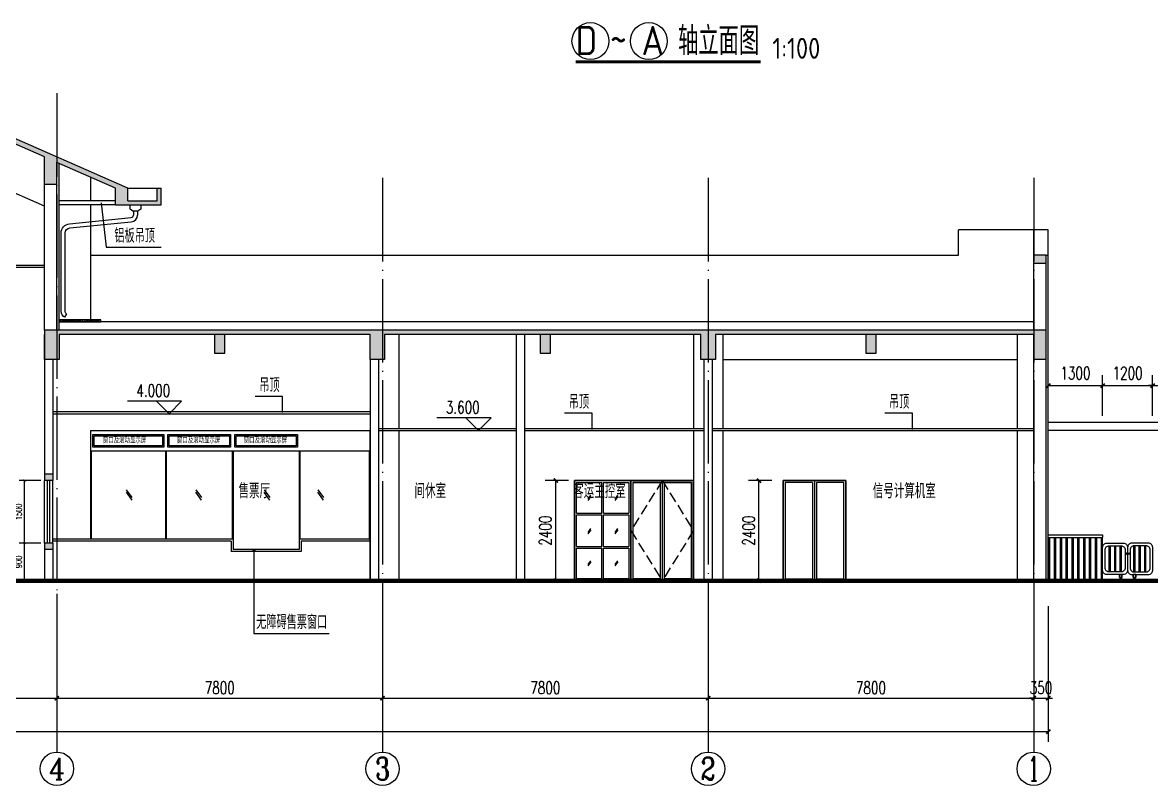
# Model space of a CAD drawing. Extents: x 63793 to 231107, y 20849 to 337643.
# Drawn here: x 179976 to 207019, y 128351 to 146619 of the extents above; entities that cross this region are included whole.
import ezdxf
from ezdxf.enums import TextEntityAlignment as Align

# ---------------------------------------------------------------- set-up
doc = ezdxf.new("R2010")
doc.units = 0
doc.header["$LTSCALE"] = 1000
doc.header["$MEASUREMENT"] = 0
for name, pattern in [('CONTINOUS', [0]), ('DASH', [0.35, 0.25, -0.1]), ('DOTE', [2.42, 2, -0.2, 0.02, -0.2])]:
    doc.linetypes.add(name, pattern=pattern)
for name, color, linetype in [('AXIS', 3, 'Continuous'), ('AXIS_TEXT', 7, 'Continuous'), ('DIM_ELEV', 3, 'Continuous'), ('DIM_LEAD', 3, 'Continuous'), ('DIM_SYMB', 3, 'Continuous'), ('DOTE', 1, 'DOTE'), ('PUB_DIM', 3, 'Continuous'), ('PUB_TEXT', 7, 'Continuous'), ('S_E_STAIR', 4, 'Continuous'), ('SPACE_HATCH', 8, 'Continuous'), ('STAIR', 2, 'Continuous'), ('SURFACE', 6, 'Continuous'), ('WALL', 2, 'Continuous'), ('WINDOW', 4, 'Continuous'), ('填充', 8, 'Continuous'), ('新块$0$WINDOW', 4, 'Continuous'), ('网格', 144, 'Continuous')]:
    doc.layers.add(name, color=color, linetype=linetype)
doc.styles.add('_TCH_AXIS', font='COMPLEX', dxfattribs={"bigfont": 'GBCBIG'})
doc.styles.add('_TCH_DIM', font='SIMPLEX', dxfattribs={"bigfont": 'GBCBIG'})
doc.styles.add('_TCH_DIM_T3', font='SIMPLEX', dxfattribs={"width": 0.705882, "bigfont": 'GBCBIG'})
doc.styles.add('DIM_FONT', font='SIMPLEX', dxfattribs={"width": 0.7, "bigfont": 'GBCBIG'})
doc.styles.get("Standard").update_dxf_attribs({"font": 'gbenor.shx', "bigfont": 'gbcbig.shx'})
doc.styles.add('宋体', font='SimSun.ttf', dxfattribs={"width": 0.7, "height": 3500})
doc.dimstyles.new('_TCH_ARCH&&100', dxfattribs={"dimtxt": 297.5, "dimasz": 100, "dimexe": 250, "dimexo": 300, "dimgap": 100, "dimtad": 1, "dimdec": 0, "dimzin": 0, "dimdsep": 46, "dimtxsty": '_TCH_DIM_T3', "dimblk": 'ARCHTICK', "dimcen": 0.09, "dimclrt": 7, "dimazin": 2, "dimtfac": 1, "dimtdec": 0, "dimtix": 1, "dimtmove": 2, "dimatfit": 3, "dimfxl": 0, "dimtolj": 1, "dimtzin": 0, "dimarcsym": 0})
doc.dimstyles.new('_TCH_ARCH&&50', dxfattribs={"dimtxt": 148.75, "dimasz": 50, "dimexe": 125, "dimexo": 150, "dimgap": 63.125, "dimtad": 1, "dimdec": 0, "dimzin": 0, "dimdsep": 46, "dimtxsty": '_TCH_DIM_T3', "dimblk": 'ARCHTICK', "dimcen": 0.09, "dimclrt": 7, "dimazin": 2, "dimtfac": 1, "dimtdec": 0, "dimtix": 1, "dimtmove": 2, "dimatfit": 3, "dimfxl": 0, "dimtolj": 1, "dimtzin": 0, "dimarcsym": 0})
doc.dimstyles.new('DIMN', dxfattribs={"dimtxt": 300, "dimasz": 100, "dimexe": 250, "dimexo": 300, "dimgap": 150, "dimtad": 1, "dimdec": 0, "dimzin": 0, "dimdsep": 46, "dimtxsty": 'DIM_FONT', "dimblk": 'ARCHTICK', "dimcen": 0.09, "dimclrt": 7, "dimazin": 2, "dimtfac": 1, "dimtdec": 0, "dimtix": 1, "dimtmove": 2, "dimatfit": 3, "dimfxl": 0, "dimtolj": 1, "dimtzin": 0, "dimarcsym": 0})

# ---------------------------------------------------------------- blocks, each defined once
blk = doc.blocks.new('_ArchTick')
at = {"color": 0, "linetype": 'ByBlock', "const_width": 0.4}
blk.add_lwpolyline([(-0.5, -0.5), (0.5, 0.5)], dxfattribs=at)
blk = doc.blocks.new('*D1414')
at = {"layer": 'Defpoints', "color": 0, "transparency": 16777216}
for p in [(205849, 137924), (204549, 136900), (205849, 136900)]:
    blk.add_point(p, dxfattribs=at)
at = {"layer": 'PUB_DIM', "color": 0, "lineweight": -2, "transparency": 16777216}
for p, q in [((204549, 137200), (204549, 138174)), ((204549, 137924), (205849, 137924)), ((205849, 137200), (205849, 138174))]:
    blk.add_line(p, q, dxfattribs=at)
at = {"layer": 'PUB_DIM', "color": 0, "lineweight": -2, "transparency": 16777216, "xscale": 100, "yscale": 100, "zscale": 100, "rotation": 180}
blk.add_blockref('_ArchTick', (204549, 137924), dxfattribs=at)
at = {"layer": 'PUB_DIM', "color": 0, "lineweight": -2, "transparency": 16777216, "xscale": 100, "yscale": 100, "zscale": 100}
blk.add_blockref('_ArchTick', (205849, 137924), dxfattribs=at)
at = {"layer": 'PUB_DIM', "color": 7, "transparency": 16777216, "insert": (205199, 138224), "char_height": 300, "attachment_point": 5, "style": 'DIM_FONT'}
blk.add_mtext('\\A1;1300', dxfattribs=at)
blk = doc.blocks.new('*D1415')
at = {"layer": 'Defpoints', "color": 0, "transparency": 16777216}
for p in [(207049, 137924), (205849, 136900), (207049, 136900)]:
    blk.add_point(p, dxfattribs=at)
at = {"layer": 'PUB_DIM', "color": 0, "lineweight": -2, "transparency": 16777216}
for p, q in [((205849, 137200), (205849, 138174)), ((205849, 137924), (207049, 137924)), ((207049, 137200), (207049, 138174))]:
    blk.add_line(p, q, dxfattribs=at)
at = {"layer": 'PUB_DIM', "color": 0, "lineweight": -2, "transparency": 16777216, "xscale": 100, "yscale": 100, "zscale": 100, "rotation": 180}
blk.add_blockref('_ArchTick', (205849, 137924), dxfattribs=at)
at = {"layer": 'PUB_DIM', "color": 0, "lineweight": -2, "transparency": 16777216, "xscale": 100, "yscale": 100, "zscale": 100}
blk.add_blockref('_ArchTick', (207049, 137924), dxfattribs=at)
at = {"layer": 'PUB_DIM', "color": 7, "transparency": 16777216, "insert": (206449, 138224), "char_height": 300, "attachment_point": 5, "style": 'DIM_FONT'}
blk.add_mtext('\\A1;1200', dxfattribs=at)
blk = doc.blocks.new('*D1416')
at = {"layer": 'Defpoints', "color": 0, "transparency": 16777216}
for p in [(207849, 137924), (207049, 136900), (207849, 136900)]:
    blk.add_point(p, dxfattribs=at)
at = {"layer": 'PUB_DIM', "color": 0, "lineweight": -2, "transparency": 16777216}
for p, q in [((207049, 137924), (206949, 137924)), ((207049, 137200), (207049, 138174)), ((207049, 137924), (207849, 137924)), ((207849, 137200), (207849, 138174)), ((207849, 137924), (207949, 137924))]:
    blk.add_line(p, q, dxfattribs=at)
at = {"layer": 'PUB_DIM', "color": 0, "lineweight": -2, "transparency": 16777216, "xscale": 100, "yscale": 100, "zscale": 100}
blk.add_blockref('_ArchTick', (207049, 137924), dxfattribs=at)
at = {"layer": 'PUB_DIM', "color": 0, "lineweight": -2, "transparency": 16777216, "xscale": 100, "yscale": 100, "zscale": 100, "rotation": 180}
blk.add_blockref('_ArchTick', (207849, 137924), dxfattribs=at)
at = {"layer": 'PUB_DIM', "color": 7, "transparency": 16777216, "insert": (207449, 138224), "char_height": 300, "attachment_point": 5, "style": 'DIM_FONT'}
blk.add_mtext('\\A1;800', dxfattribs=at)
blk = doc.blocks.new('*D290')
at = {"layer": 'Defpoints', "color": 0, "transparency": 16777216}
for p in [(197618, 135652), (198228, 135652), (198228, 133252)]:
    blk.add_point(p, dxfattribs=at)
at = {"layer": 'PUB_DIM', "color": 0, "lineweight": -2, "transparency": 16777216}
for p, q in [((197928, 135652), (197368, 135652)), ((197618, 133252), (197618, 135652)), ((197928, 133252), (197368, 133252))]:
    blk.add_line(p, q, dxfattribs=at)
at = {"layer": 'PUB_DIM', "color": 0, "lineweight": -2, "transparency": 16777216, "xscale": 100, "yscale": 100, "zscale": 100}
for p, rotation in [((197618, 135652), 90), ((197618, 133252), 270)]:
    blk.add_blockref('_ArchTick', p, dxfattribs=dict(at, rotation=rotation))
at = {"layer": 'PUB_DIM', "color": 7, "transparency": 16777216, "insert": (197370, 134452), "char_height": 297.5, "attachment_point": 5, "rotation": 90, "style": '_TCH_DIM_T3'}
blk.add_mtext('\\A1;2400', dxfattribs=at)
blk = doc.blocks.new('*D291')
at = {"layer": 'Defpoints', "color": 0, "transparency": 16777216}
for p in [(192748, 135652), (193358, 135652), (193358, 133252)]:
    blk.add_point(p, dxfattribs=at)
at = {"layer": 'PUB_DIM', "color": 0, "lineweight": -2, "transparency": 16777216}
for p, q in [((193058, 135652), (192498, 135652)), ((192748, 133252), (192748, 135652)), ((193058, 133252), (192498, 133252))]:
    blk.add_line(p, q, dxfattribs=at)
at = {"layer": 'PUB_DIM', "color": 0, "lineweight": -2, "transparency": 16777216, "xscale": 100, "yscale": 100, "zscale": 100}
for p, rotation in [((192748, 135652), 90), ((192748, 133252), 270)]:
    blk.add_blockref('_ArchTick', p, dxfattribs=dict(at, rotation=rotation))
at = {"layer": 'PUB_DIM', "color": 7, "transparency": 16777216, "insert": (192499, 134452), "char_height": 297.5, "attachment_point": 5, "rotation": 90, "style": '_TCH_DIM_T3'}
blk.add_mtext('\\A1;2400', dxfattribs=at)
blk = doc.blocks.new('*D446')
at = {"layer": 'Defpoints', "color": 0, "transparency": 16777216}
for p in [(180019, 135652), (180562, 135652), (180562, 134152)]:
    blk.add_point(p, dxfattribs=at)
at = {"layer": 'PUB_DIM', "color": 0, "lineweight": -2, "transparency": 16777216}
for p, q in [((180412, 135652), (179894, 135652)), ((180019, 134152), (180019, 135652)), ((180412, 134152), (179894, 134152))]:
    blk.add_line(p, q, dxfattribs=at)
at = {"layer": 'PUB_DIM', "color": 0, "lineweight": -2, "transparency": 16777216, "xscale": 50, "yscale": 50, "zscale": 50}
for p, rotation in [((180019, 135652), 90), ((180019, 134152), 270)]:
    blk.add_blockref('_ArchTick', p, dxfattribs=dict(at, rotation=rotation))
at = {"layer": 'PUB_DIM', "color": 7, "transparency": 16777216, "insert": (179882, 134902), "char_height": 148.8, "attachment_point": 5, "rotation": 90, "style": '_TCH_DIM_T3'}
blk.add_mtext('\\A1;1500', dxfattribs=at)
blk = doc.blocks.new('*D447')
at = {"layer": 'Defpoints', "color": 0, "transparency": 16777216}
for p in [(180019, 134152), (180562, 134152), (180562, 133252)]:
    blk.add_point(p, dxfattribs=at)
at = {"layer": 'PUB_DIM', "color": 0, "lineweight": -2, "transparency": 16777216}
for p, q in [((180412, 134152), (179894, 134152)), ((180019, 133252), (180019, 134152)), ((180412, 133252), (179894, 133252))]:
    blk.add_line(p, q, dxfattribs=at)
at = {"layer": 'PUB_DIM', "color": 0, "lineweight": -2, "transparency": 16777216, "xscale": 50, "yscale": 50, "zscale": 50}
for p, rotation in [((180019, 134152), 90), ((180019, 133252), 270)]:
    blk.add_blockref('_ArchTick', p, dxfattribs=dict(at, rotation=rotation))
at = {"layer": 'PUB_DIM', "color": 7, "transparency": 16777216, "insert": (179882, 133702), "char_height": 148.8, "attachment_point": 5, "rotation": 90, "style": '_TCH_DIM_T3'}
blk.add_mtext('\\A1;900', dxfattribs=at)
blk = doc.blocks.new('*D935')
at = {"layer": 'AXIS', "color": 0, "lineweight": -2, "transparency": 16777216}
for p, q in [((204199, 132641), (204199, 130191)), ((204549, 132641), (204549, 130191)), ((204199, 130441), (204099, 130441)), ((204199, 130441), (204549, 130441)), ((204549, 130441), (204649, 130441))]:
    blk.add_line(p, q, dxfattribs=at)
at = {"layer": 'Defpoints', "color": 0, "transparency": 16777216}
for p in [(204199, 132941), (204549, 132941), (204549, 130441)]:
    blk.add_point(p, dxfattribs=at)
at = {"layer": 'AXIS', "color": 0, "lineweight": -2, "transparency": 16777216, "xscale": 100, "yscale": 100, "zscale": 100}
blk.add_blockref('_ArchTick', (204199, 130441), dxfattribs=at)
at = {"layer": 'AXIS', "color": 0, "lineweight": -2, "transparency": 16777216, "xscale": 100, "yscale": 100, "zscale": 100, "rotation": 180}
blk.add_blockref('_ArchTick', (204549, 130441), dxfattribs=at)
at = {"layer": 'AXIS', "color": 7, "transparency": 16777216, "insert": (204374, 130690), "char_height": 297.5, "attachment_point": 5, "style": '_TCH_DIM_T3'}
blk.add_mtext('\\A1;350', dxfattribs=at)
blk = doc.blocks.new('*D936')
at = {"layer": 'AXIS', "color": 0, "lineweight": -2, "transparency": 16777216}
for p, q in [((196399, 132641), (196399, 130191)), ((204199, 132641), (204199, 130191)), ((196399, 130441), (204199, 130441))]:
    blk.add_line(p, q, dxfattribs=at)
at = {"layer": 'Defpoints', "color": 0, "transparency": 16777216}
for p in [(196399, 132941), (204199, 132941), (204199, 130441)]:
    blk.add_point(p, dxfattribs=at)
at = {"layer": 'AXIS', "color": 0, "lineweight": -2, "transparency": 16777216, "xscale": 100, "yscale": 100, "zscale": 100, "rotation": 180}
blk.add_blockref('_ArchTick', (196399, 130441), dxfattribs=at)
at = {"layer": 'AXIS', "color": 0, "lineweight": -2, "transparency": 16777216, "xscale": 100, "yscale": 100, "zscale": 100}
blk.add_blockref('_ArchTick', (204199, 130441), dxfattribs=at)
at = {"layer": 'AXIS', "color": 7, "transparency": 16777216, "insert": (200299, 130690), "char_height": 297.5, "attachment_point": 5, "style": '_TCH_DIM_T3'}
blk.add_mtext('\\A1;7800', dxfattribs=at)
blk = doc.blocks.new('*D937')
at = {"layer": 'AXIS', "color": 0, "lineweight": -2, "transparency": 16777216}
for p, q in [((188599, 132641), (188599, 130191)), ((196399, 132641), (196399, 130191)), ((188599, 130441), (196399, 130441))]:
    blk.add_line(p, q, dxfattribs=at)
at = {"layer": 'Defpoints', "color": 0, "transparency": 16777216}
for p in [(188599, 132941), (196399, 132941), (196399, 130441)]:
    blk.add_point(p, dxfattribs=at)
at = {"layer": 'AXIS', "color": 0, "lineweight": -2, "transparency": 16777216, "xscale": 100, "yscale": 100, "zscale": 100, "rotation": 180}
blk.add_blockref('_ArchTick', (188599, 130441), dxfattribs=at)
at = {"layer": 'AXIS', "color": 0, "lineweight": -2, "transparency": 16777216, "xscale": 100, "yscale": 100, "zscale": 100}
blk.add_blockref('_ArchTick', (196399, 130441), dxfattribs=at)
at = {"layer": 'AXIS', "color": 7, "transparency": 16777216, "insert": (192499, 130690), "char_height": 297.5, "attachment_point": 5, "style": '_TCH_DIM_T3'}
blk.add_mtext('\\A1;7800', dxfattribs=at)
blk = doc.blocks.new('*D938')
at = {"layer": 'AXIS', "color": 0, "lineweight": -2, "transparency": 16777216}
for p, q in [((180799, 132641), (180799, 130191)), ((188599, 132641), (188599, 130191)), ((180799, 130441), (188599, 130441))]:
    blk.add_line(p, q, dxfattribs=at)
at = {"layer": 'Defpoints', "color": 0, "transparency": 16777216}
for p in [(180799, 132941), (188599, 132941), (188599, 130441)]:
    blk.add_point(p, dxfattribs=at)
at = {"layer": 'AXIS', "color": 0, "lineweight": -2, "transparency": 16777216, "xscale": 100, "yscale": 100, "zscale": 100, "rotation": 180}
blk.add_blockref('_ArchTick', (180799, 130441), dxfattribs=at)
at = {"layer": 'AXIS', "color": 0, "lineweight": -2, "transparency": 16777216, "xscale": 100, "yscale": 100, "zscale": 100}
blk.add_blockref('_ArchTick', (188599, 130441), dxfattribs=at)
at = {"layer": 'AXIS', "color": 7, "transparency": 16777216, "insert": (184699, 130690), "char_height": 297.5, "attachment_point": 5, "style": '_TCH_DIM_T3'}
blk.add_mtext('\\A1;7800', dxfattribs=at)
blk = doc.blocks.new('*D939')
at = {"layer": 'AXIS', "color": 0, "lineweight": -2, "transparency": 16777216}
for p, q in [((166399, 132641), (166399, 130191)), ((180799, 132641), (180799, 130191)), ((166399, 130441), (180799, 130441))]:
    blk.add_line(p, q, dxfattribs=at)
at = {"layer": 'Defpoints', "color": 0, "transparency": 16777216}
for p in [(166399, 132941), (180799, 132941), (180799, 130441)]:
    blk.add_point(p, dxfattribs=at)
at = {"layer": 'AXIS', "color": 0, "lineweight": -2, "transparency": 16777216, "xscale": 100, "yscale": 100, "zscale": 100, "rotation": 180}
blk.add_blockref('_ArchTick', (166399, 130441), dxfattribs=at)
at = {"layer": 'AXIS', "color": 0, "lineweight": -2, "transparency": 16777216, "xscale": 100, "yscale": 100, "zscale": 100}
blk.add_blockref('_ArchTick', (180799, 130441), dxfattribs=at)
at = {"layer": 'AXIS', "color": 7, "transparency": 16777216, "insert": (173599, 130690), "char_height": 297.5, "attachment_point": 5, "style": '_TCH_DIM_T3'}
blk.add_mtext('\\A1;14400', dxfattribs=at)
blk = doc.blocks.new('*D944')
at = {"layer": 'AXIS', "color": 0, "lineweight": -2, "transparency": 16777216}
for p, q in [((142649, 132641), (142649, 129391)), ((204549, 132641), (204549, 129391)), ((142649, 129641), (204549, 129641))]:
    blk.add_line(p, q, dxfattribs=at)
at = {"layer": 'Defpoints', "color": 0, "transparency": 16777216}
for p in [(142649, 132941), (204549, 132941), (204549, 129641)]:
    blk.add_point(p, dxfattribs=at)
at = {"layer": 'AXIS', "color": 0, "lineweight": -2, "transparency": 16777216, "xscale": 100, "yscale": 100, "zscale": 100, "rotation": 180}
blk.add_blockref('_ArchTick', (142649, 129641), dxfattribs=at)
at = {"layer": 'AXIS', "color": 0, "lineweight": -2, "transparency": 16777216, "xscale": 100, "yscale": 100, "zscale": 100}
blk.add_blockref('_ArchTick', (204549, 129641), dxfattribs=at)
at = {"layer": 'AXIS', "color": 7, "transparency": 16777216, "insert": (173599, 129890), "char_height": 297.5, "attachment_point": 5, "style": '_TCH_DIM_T3'}
blk.add_mtext('\\A1;61900', dxfattribs=at)

msp = doc.modelspace()

# ---------------------------------------------------------------- hatches: boundary and pattern name
h = msp.add_hatch()
h.set_pattern_fill('混凝土', color=8, scale=8, style=0)
h.set_pattern_definition([(130, (400576.6, 196788.39), (-57.380815, -5.020171), [6, -66]), (185, (400576.6, 196788.39), (11.100107, 60.17537), [4.8, -52.8]), (79.5486, (400571.82, 196787.97), (-46.28075, 55.155163), [5.099215, -56.091369]), (133.8158, (400576.6, 196804.39), (-85.379284, -13.241521), [9, -99]), (83.3644, (400569.49, 196803.29), (-74.773016, 77.92943), [7.648823, -84.13704]), (188.8158, (400576.6, 196804.39), (-74.772956, 77.929488), [7.2, -79.2]), (159, (400568.6, 196800.39), (-47.752564, -32.209511), [6, -66]), (214, (400568.6, 196800.39), (-19.465227, 58.012004), [4.8, -52.8]), (108.5486, (400564.62, 196797.706), (-67.21781, 25.80244), [5.099215, -56.091369]), (142.5, (400576.601, 196788.39), (-0.9727884, 26.6315083), [0, -52.16, 0, -53.6, 0, -53]), (172.5, (400576.6, 196788.39), (-21.045563, 31.552937), [0, -30.56, 0, -50.96, 0, -20.2]), (212.5, (400594.44, 196788.39), (-42.7057949, -1.8043897), [0, -20, 0, -62.4, 0, -82.8]), (222.5, (400602.44, 196788.39), (-46.6548935, 8.0083986), [0, -26, 0, -41.44, 0, -58.8])])
h.paths.add_polyline_path([(181849.3, 139501.8), (180849.3, 139501.8), (180849.3, 139451.8), (181849.3, 139451.8)])
at = {"layer": '填充'}
msp.add_hatch(color=256, dxfattribs=at).paths.add_polyline_path([(173749.3, 144631.8), (177424.3, 144631.8), (177424.3, 144151.8), (177724.3, 144151.8), (177724.3, 144620.7), (180499.3, 143400.3), (180499.3, 142749.4), (180799.3, 142749.4), (180799.3, 143268.3), (182199.3, 142652.6), (182199.3, 142251.8), (183299.3, 142251.8), (183299.3, 142651.8), (183199.3, 142651.8), (183199.3, 142351.8), (182499.3, 142351.8), (182499.3, 142651.8), (177724.3, 144751.8), (177724.3, 145151.8), (177624.3, 145151.8), (177624.3, 144751.8), (169574.3, 144751.8), (169574.3, 145151.8), (169474.3, 145151.8), (169474.3, 144751.8), (164699.3, 142651.8), (164699.3, 142351.8), (163999.3, 142351.8), (163999.3, 142651.8), (163899.3, 142651.8), (163899.3, 142251.8), (164999.3, 142251.8), (164999.3, 142652.6), (166399.3, 143268.3), (166399.3, 142749.4), (166699.3, 142749.4), (166699.3, 143400.3), (169474.3, 144620.7), (169474.3, 144151.8), (169774.3, 144151.8), (169774.3, 144631.8), (173449.3, 144631.8), (173449.3, 144151.8), (173749.3, 144151.8)])
h = msp.add_hatch(color=256, dxfattribs=at)
h.paths.add_polyline_path([(180699.3, 135801.8), (180499.3, 135801.8), (180499.3, 135651.8), (180699.3, 135651.8)])
h.paths.add_polyline_path([(180699.3, 134151.8), (180499.3, 134151.8), (180499.3, 134001.8), (180699.3, 134001.8)])
h.paths.add_polyline_path([(200424.3, 139151.8), (200174.3, 139151.8), (200174.3, 138701.8), (200424.3, 138701.8)], flags=17)
h.paths.add_polyline_path([(192624.3, 139151.8), (192374.3, 139151.8), (192374.3, 138701.8), (192624.3, 138701.8)], flags=17)
h.paths.add_polyline_path([(184824.3, 139151.8), (184574.3, 139151.8), (184574.3, 138701.8), (184824.3, 138701.8)], flags=17)
h.paths.add_polyline_path([(180849.3, 139151.8), (180799.3, 139151.8), (180799.3, 138551.8), (180849.3, 138551.8)], flags=17)
h.paths.add_polyline_path([(188649.3, 139151.8), (188599.3, 139151.8), (188599.3, 138551.8), (188649.3, 138551.8)], flags=17)
h.paths.add_polyline_path([(196574.3, 139151.8), (196549.3, 139151.8), (196549.3, 138551.8), (196574.3, 138551.8)], flags=17)
h.paths.add_polyline_path([(196249.3, 139151.8), (196224.3, 139151.8), (196224.3, 138551.8), (196249.3, 138551.8)], flags=17)
h.paths.add_polyline_path([(180799.3, 139151.8), (180499.3, 139151.8), (180499.3, 138551.8), (180799.3, 138551.8)], flags=17)
h.paths.add_polyline_path([(204499.3, 140851.8), (204499.3, 141051.8), (204199.3, 141051.8), (204199.3, 140851.8)])
h.paths.add_polyline_path([(180499.3, 139151.8), (188299.3, 139151.8), (188299.3, 138551.8), (188599.3, 138551.8), (188599.3, 139151.8), (196249.3, 139151.8), (196249.3, 138551.8), (196549.3, 138551.8), (196549.3, 139151.8), (204199.3, 139151.8), (204199.3, 138551.8), (204499.3, 138551.8), (204499.3, 139251.8), (180499.3, 139251.8)])

# ---------------------------------------------------------------- linework, layer by layer
for p, q in [((180499.3, 142220.4), (177472.1, 143551.8)), ((181599.3, 142916.5), (181599.3, 142351.8)), ((182499.3, 142651.8), (183199.3, 142651.8)), ((182199.3, 142351.8), (180849.3, 142351.8)), ((182199.3, 142251.8), (180849.3, 142251.8)), ((181599.3, 142251.8), (181599.3, 139501.8)), ((202399.3, 141051.8), (202399.3, 141651.8)), ((204549.3, 141651.8), (202399.3, 141651.8)), ((181599.3, 141051.8), (202399.3, 141051.8)), ((204199.3, 139451.8), (180849.3, 139451.8)), ((204199.3, 139451.8), (181149.3, 139451.8)), ((188989.3, 139151.8), (188989.3, 136901.8)), ((196049.3, 139151.8), (196049.3, 136901.8)), ((196749.3, 139151.8), (196749.3, 136901.8)), ((203799.3, 139151.8), (203799.3, 136901.8)), ((196749.3, 138551.8), (203799.3, 138551.8)), ((181599.3, 136851.8), (181599.3, 134251.8)), ((181599.3, 136851.8), (188299.3, 136851.8)), ((188299.3, 133251.8), (188299.3, 136851.8)), ((188989.3, 136851.8), (188989.3, 133251.8)), ((196049.3, 136851.8), (196049.3, 133251.8)), ((196749.3, 136851.8), (196749.3, 133251.8)), ((203799.3, 136851.8), (203799.3, 133251.8))]:
    msp.add_line(p, q)
at = {"color": 8}
for p, q in [((182629.3, 142101.8), (182629.3, 142009.2)), ((182729.3, 142101.8), (182729.3, 142009.2)), ((181029.7, 139647.8), (180980.5, 139560.8))]:
    msp.add_line(p, q, dxfattribs=at)
at = {"color": 42}
for p, q in [((180499.3, 140801.8), (166699.3, 140801.8)), ((180499.3, 140751.8), (166699.3, 140751.8)), ((180699.3, 137301.8), (188299.3, 137301.8)), ((180699.3, 137251.8), (188299.3, 137251.8)), ((188499.3, 136901.8), (191799, 136901.8)), ((188499.3, 136851.8), (191799, 136851.8)), ((191999, 136901.8), (196299, 136901.8)), ((191999, 136851.8), (196299, 136851.8)), ((196499, 136901.8), (204199.3, 136901.8)), ((196499, 136851.8), (204199.3, 136851.8))]:
    msp.add_line(p, q, dxfattribs=at)
at = {"color": 8}
msp.add_lwpolyline([(182809.3, 142251.8), (182809.3, 142151.2), (182739.3, 142101.8), (182619.3, 142101.8), (182549.3, 142151.8), (182549.3, 142251.8), (182809.3, 142251.8)], dxfattribs=at)
for points in [[(180980.5, 139560.8, -0.2703468), (180899.3, 139700), (180899.3, 141582.3, -0.385183), (181097.3, 141801.2), (182579.8, 141950.1)], [(181029.7, 139647.8, -0.2703468), (180999.3, 139700), (180999.3, 141582.3, -0.385183), (181107.3, 141701.7), (182577.9, 141849.4)]]:
    msp.add_lwpolyline(points, format="xyb", dxfattribs=at)
for points in [[(204199.3, 141051.8), (204199.3, 141651.8)], [(204549.3, 141051.8), (204549.3, 141651.8)]]:
    msp.add_lwpolyline(points)
msp.add_lwpolyline([(181849.3, 139501.8), (180849.3, 139501.8), (180849.3, 139451.8), (181849.3, 139451.8)], close=True)
at = {"color": 3}
for points in [[(183359.3, 136451.8), (181658.9, 136451.8), (181658.9, 136751.8), (183359.3, 136751.8)], [(183329.3, 136481.8), (181688.9, 136481.8), (181688.9, 136721.8), (183329.3, 136721.8)], [(184959.3, 136451.8), (183459.3, 136451.8), (183459.3, 136751.8), (184959.3, 136751.8)], [(184929.3, 136481.8), (183489.3, 136481.8), (183489.3, 136721.8), (184929.3, 136721.8)], [(186559.3, 136451.8), (185059.3, 136451.8), (185059.3, 136751.8), (186559.3, 136751.8)], [(186529.3, 136481.8), (185089.3, 136481.8), (185089.3, 136721.8), (186529.3, 136721.8)]]:
    msp.add_lwpolyline(points, close=True, dxfattribs=at)
at = {"const_width": 100}
msp.add_lwpolyline([(218760.1, 133251.8), (142649.3, 133251.8)], dxfattribs=at)
for centre in [(193580.1, 146176.2), (194978.9, 146176.2)]:
    msp.add_circle(centre, 442.5)
at = {"color": 8}
for radius, start in [(160, 273.08957), (60, 280)]:
    msp.add_arc((182569.3, 142009.2), radius, start, 0, dxfattribs=at)
at = {"layer": 'AXIS'}
for p, q in [((180799.3, 132941.1), (180799.3, 129151)), ((188599.3, 132941.1), (188599.3, 129151)), ((196399.3, 132941.1), (196399.3, 129151)), ((204199.3, 132941.1), (204199.3, 129151))]:
    msp.add_line(p, q, dxfattribs=at)
for centre in [(180799.3, 128751), (188599.3, 128751), (196399.3, 128751), (204199.3, 128751)]:
    msp.add_circle(centre, 400, dxfattribs=at)
at = {"layer": 'DIM_ELEV'}
for p, q in [((183783.7, 137551.8), (182487.6, 137551.8)), ((183483.7, 137251.8), (183183.7, 137551.8)), ((183483.7, 137251.8), (183783.7, 137551.8)), ((191198.4, 137151.8), (189902.3, 137151.8)), ((190898.4, 136851.8), (190598.4, 137151.8)), ((190898.4, 136851.8), (191198.4, 137151.8))]:
    msp.add_line(p, q, dxfattribs=at)
at = {"layer": 'DIM_LEAD'}
for p, q in [((181862.2, 142298.8), (181975.3, 141241.8)), ((181975.3, 141241.8), (181975.3, 141241.8)), ((181975.3, 141241.8), (183295.5, 141241.8)), ((186206.2, 137665.1), (185546.1, 137665.1)), ((186206.2, 137277.6), (186206.2, 137665.1)), ((186206.2, 137665.1), (186206.2, 137665.1)), ((193620.9, 137265.1), (192960.8, 137265.1)), ((193620.9, 136877.6), (193620.9, 137265.1)), ((193620.9, 137265.1), (193620.9, 137265.1)), ((201292.4, 137265.1), (200632.3, 137265.1)), ((201292.4, 136877.6), (201292.4, 137265.1)), ((201292.4, 137265.1), (201292.4, 137265.1)), ((185519.3, 133983.6), (185519.3, 131988.4)), ((185519.3, 131988.4), (187319.3, 131988.4))]:
    msp.add_line(p, q, dxfattribs=at)
at = {"layer": 'DIM_LEAD', "const_width": 40}
msp.add_lwpolyline([(185519.3, 134003.6, 1), (185519.3, 133963.6, 1)], format="xyb", close=True, dxfattribs=at)
at = {"layer": 'DIM_SYMB', "const_width": 70}
msp.add_lwpolyline([(193228.9, 145678), (197658.3, 145678)], dxfattribs=at)
at = {"layer": 'DOTE', "linetype": 'DOTE'}
for p, q in [((180799.3, 144925.7), (180799.3, 131280.6)), ((188599.3, 142897.7), (188599.3, 131280.6)), ((196399.3, 142897.7), (196399.3, 131280.6)), ((204199.3, 142897.7), (204199.3, 131280.6))]:
    msp.add_line(p, q, dxfattribs=at)
at = {"layer": 'S_E_STAIR'}
for p, q in [((204559.3, 133251.8), (204559.3, 134291.8)), ((204589.3, 133251.8), (204589.3, 134291.8)), ((204699.3, 133251.8), (204699.3, 134291.8)), ((204729.3, 133251.8), (204729.3, 134291.8)), ((204839.3, 133251.8), (204839.3, 134291.8)), ((204869.3, 133251.8), (204869.3, 134291.8)), ((204979.3, 133251.8), (204979.3, 134291.8)), ((205009.3, 133251.8), (205009.3, 134291.8)), ((205119.3, 133251.8), (205119.3, 134291.8)), ((205149.3, 133251.8), (205149.3, 134291.8)), ((205259.3, 133251.8), (205259.3, 134291.8)), ((205289.3, 133251.8), (205289.3, 134291.8)), ((205399.3, 133251.8), (205399.3, 134291.8)), ((205429.3, 133251.8), (205429.3, 134291.8)), ((205539.3, 133251.8), (205539.3, 134291.8)), ((205569.3, 133251.8), (205569.3, 134291.8)), ((205679.3, 133251.8), (205679.3, 134291.8)), ((205709.3, 133251.8), (205709.3, 134291.8)), ((205819.3, 133251.8), (205819.3, 134291.8)), ((205849.3, 133251.8), (205849.3, 134291.8)), ((206009.3, 133461.8), (206009.3, 134091.8)), ((206039.3, 133461.8), (206039.3, 134091.8)), ((206139.3, 133461.8), (206139.3, 134091.8)), ((206169.3, 133461.8), (206169.3, 134091.8)), ((206269.3, 133461.8), (206269.3, 134091.8)), ((206299.3, 133462.3), (206299.3, 134091.8)), ((206599.3, 133462.3), (206599.3, 134091.8)), ((206629.3, 133461.8), (206629.3, 134091.8)), ((206729.3, 133461.8), (206729.3, 134091.8)), ((206759.3, 133461.8), (206759.3, 134091.8)), ((206859.3, 133461.8), (206859.3, 134091.8)), ((206889.3, 133461.8), (206889.3, 134091.8)), ((206254.3, 133401.8), (206254.3, 133326.8)), ((206269.3, 133251.8), (206269.3, 133326.8)), ((206299.3, 133251.8), (206299.3, 133326.8)), ((206314.3, 133401.8), (206314.3, 133326.8)), ((206584.3, 133401.8), (206584.3, 133326.8)), ((206599.3, 133251.8), (206599.3, 133326.8)), ((206629.3, 133251.8), (206629.3, 133326.8)), ((206644.3, 133401.8), (206644.3, 133326.8))]:
    msp.add_line(p, q, dxfattribs=at)
for points in [[(205949.3, 134151.8), (206349.3, 134151.8, -0.4142136), (206449.3, 134051.8), (206449.3, 133501.8, -0.4142136), (206349.3, 133401.8), (205949.3, 133401.8, -0.4142136), (205849.3, 133501.8), (205849.3, 134051.8, -0.4142136)], [(206949.3, 134151.8), (206549.3, 134151.8, 0.4142136), (206449.3, 134051.8), (206449.3, 133501.8, 0.4142136), (206549.3, 133401.8), (206949.3, 133401.8, 0.4142136), (207049.3, 133501.8), (207049.3, 134051.8, 0.4142136)], [(206009.3, 134091.8), (206289.3, 134091.8, -0.4142136), (206389.3, 133991.8), (206389.3, 133561.8, -0.4142136), (206289.3, 133461.8), (206009.3, 133461.8, -0.4142136), (205909.3, 133561.8), (205909.3, 133991.8, -0.4142136)], [(206889.3, 134091.8), (206609.3, 134091.8, 0.4142136), (206509.3, 133991.8), (206509.3, 133561.8, 0.4142136), (206609.3, 133461.8), (206889.3, 133461.8, 0.4142136), (206989.3, 133561.8), (206989.3, 133991.8, 0.4142136)]]:
    msp.add_lwpolyline(points, format="xyb", close=True, dxfattribs=at)
for points in [[(206254.3, 133401.8), (206254.3, 133326.8)], [(206314.3, 133326.8), (206314.3, 133401.8)], [(206584.3, 133326.8), (206584.3, 133401.8)], [(206644.3, 133401.8), (206644.3, 133326.8)]]:
    msp.add_lwpolyline(points, dxfattribs=at)
for points in [[(206254.3, 133401.8), (206314.3, 133401.8), (206314.3, 133326.8), (206254.3, 133326.8)], [(206269.3, 133326.8), (206299.3, 133326.8), (206299.3, 133251.8), (206269.3, 133251.8)], [(206644.3, 133401.8), (206584.3, 133401.8), (206584.3, 133326.8), (206644.3, 133326.8)], [(206629.3, 133326.8), (206599.3, 133326.8), (206599.3, 133251.8), (206629.3, 133251.8)]]:
    msp.add_lwpolyline(points, close=True, dxfattribs=at)
for centre in [(206418.6, 133901.8), (206480, 133901.8)]:
    msp.add_circle(centre, 20, dxfattribs=at)
at = {"layer": 'SPACE_HATCH', "linetype": 'DASH'}
for points in [[(195299.3, 135651.8), (194549.3, 134451.8), (195299.3, 133251.8)], [(195299.3, 135651.8), (196049.3, 134451.8), (195299.3, 133251.8)]]:
    msp.add_lwpolyline(points, dxfattribs=at)
at = {"layer": 'STAIR'}
for p, q in [((204549.3, 134351.8), (205849.3, 134351.8)), ((204549.3, 134291.8), (205849.3, 134291.8)), ((205849.3, 134351.8), (205849.3, 134291.8))]:
    msp.add_line(p, q, dxfattribs=at)
msp.add_lwpolyline([(211899.3, 136851.8), (204549.3, 136851.8), (204549.3, 137051.8), (211899.3, 137051.8)], close=True, dxfattribs=at)
at = {"layer": 'SURFACE'}
for p, q in [((180849.3, 139251.8), (180849.3, 143246.3)), ((204499.3, 141051.8), (204549.3, 141051.8)), ((204549.3, 133251.8), (204549.3, 141051.8))]:
    msp.add_line(p, q, dxfattribs=at)
at = {"layer": 'WALL'}
for p, q in [((182499.3, 142651.8), (177724.3, 144751.8)), ((180499.3, 143400.3), (177724.3, 144620.7)), ((180499.3, 139251.8), (180499.3, 143400.3)), ((180799.3, 139251.8), (180799.3, 143268.3)), ((182199.3, 142652.6), (180799.3, 143268.3)), ((180499.3, 142749.4), (180799.3, 142749.4)), ((182199.3, 142251.8), (182199.3, 142652.6)), ((182499.3, 142351.8), (182499.3, 142651.8)), ((183199.3, 142351.8), (183199.3, 142651.8)), ((183199.3, 142651.8), (183299.3, 142651.8)), ((183299.3, 142251.8), (183299.3, 142651.8)), ((182199.3, 142251.8), (183299.3, 142251.8)), ((182499.3, 142351.8), (183199.3, 142351.8)), ((204199.3, 139251.8), (204199.3, 141051.8)), ((204499.3, 141051.8), (204199.3, 141051.8)), ((204499.3, 133251.8), (204499.3, 141051.8)), ((204499.3, 140851.8), (204199.3, 140851.8)), ((180499.3, 139251.8), (180499.3, 135651.8)), ((204499.3, 139251.8), (180499.3, 139251.8)), ((204499.3, 139251.8), (180499.3, 139251.8)), ((180499.3, 139151.8), (180499.3, 139151.8)), ((188299.3, 139151.8), (180849.3, 139151.8)), ((196224.3, 139151.8), (188649.3, 139151.8)), ((191799, 139151.8), (191799, 133251.8)), ((191999, 139151.8), (191999, 133251.8)), ((204199.3, 139151.8), (196574.3, 139151.8)), ((204199.3, 139151.8), (196574.3, 139151.8)), ((204199.3, 133251.8), (204199.3, 139151.8)), ((180699.3, 138551.8), (180699.3, 135651.8)), ((188299.3, 138551.8), (188299.3, 133251.8)), ((188499.3, 138551.8), (188499.3, 133251.8)), ((196299, 138551.8), (196299, 133251.8)), ((196499, 138551.8), (196499, 133251.8)), ((204499.3, 138551.8), (204199.3, 138551.8)), ((180699.3, 135801.8), (180499.3, 135801.8)), ((180699.3, 135651.8), (180499.3, 135651.8)), ((180499.3, 134151.8), (180499.3, 133251.8)), ((180699.3, 134151.8), (180499.3, 134151.8)), ((180699.3, 134151.8), (180699.3, 133251.8)), ((180699.3, 134001.8), (180499.3, 134001.8))]:
    msp.add_line(p, q, dxfattribs=at)
for points in [[(180849.3, 139151.8), (180849.3, 138551.8), (180499.3, 138551.8), (180499.3, 139151.8)], [(188649.3, 139151.8), (188649.3, 138551.8), (188299.3, 138551.8), (188299.3, 139151.8)], [(196574.3, 139151.8), (196574.3, 138551.8), (196224.3, 138551.8), (196224.3, 139151.8)]]:
    msp.add_lwpolyline(points, dxfattribs=at)
for points in [[(184574.3, 138701.8), (184824.3, 138701.8), (184824.3, 139151.8), (184574.3, 139151.8)], [(192374.3, 138701.8), (192624.3, 138701.8), (192624.3, 139151.8), (192374.3, 139151.8)], [(200174.3, 138701.8), (200424.3, 138701.8), (200424.3, 139151.8), (200174.3, 139151.8)]]:
    msp.add_lwpolyline(points, close=True, dxfattribs=at)
at = {"layer": 'WINDOW', "linetype": 'CONTINOUS'}
for p, q in [((188299.3, 136351.8), (181599.3, 136351.8)), ((181619.3, 136351.8), (181619.3, 134251.8)), ((183399.3, 136351.8), (183399.3, 134251.8)), ((183419.3, 136351.8), (183419.3, 134251.8)), ((184999.3, 136351.8), (184999.3, 134251.8)), ((185019.3, 136351.8), (185019.3, 134251.8)), ((186599.3, 136351.8), (186599.3, 134251.8)), ((186619.3, 136351.8), (186619.3, 134251.8)), ((186619.3, 134251.8), (186619.3, 136351.8)), ((188279.3, 136351.8), (188279.3, 134251.8)), ((188299.3, 136351.8), (188299.3, 134251.8)), ((180499.3, 134151.8), (180499.3, 135651.8)), ((180569.3, 134151.8), (180569.3, 135651.8)), ((180629.3, 134151.8), (180629.3, 135651.8)), ((180699.3, 134151.8), (180699.3, 135651.8)), ((185019.3, 134251.8), (180699.3, 134251.8)), ((184969.3, 134201.8), (180699.3, 134201.8)), ((184969.3, 134201.8), (184969.3, 133951.8)), ((185019.3, 134251.8), (185019.3, 134001.8)), ((188299.3, 134251.8), (186599.3, 134251.8)), ((186599.3, 134251.8), (186599.3, 134001.8)), ((188299.3, 134201.8), (186649.3, 134201.8)), ((186649.3, 134201.8), (186649.3, 133951.8)), ((186649.3, 133951.8), (184969.3, 133951.8)), ((186599.3, 134001.8), (185019.3, 134001.8))]:
    msp.add_line(p, q, dxfattribs=at)
at = {"layer": 'WINDOW'}
for p, q in [((182454.4, 135369.6), (182589.5, 135183)), ((182460.4, 135429.1), (182595.4, 135242.5)), ((184120.1, 135369.6), (184255.1, 135183)), ((184126, 135429.1), (184261, 135242.5)), ((185755.4, 135369.6), (185890.5, 135183)), ((185761.4, 135429.1), (185896.4, 135242.5)), ((187041.8, 135369.6), (187176.8, 135183)), ((187047.7, 135429.1), (187182.7, 135242.5)), ((193585, 135300.9), (193517.5, 135207.6)), ((193588, 135271.2), (193520.5, 135177.9)), ((194230.1, 135300.9), (194162.6, 135207.6)), ((194233.1, 135271.2), (194165.6, 135177.9)), ((193585, 134500.9), (193517.5, 134407.6)), ((193588, 134471.2), (193520.5, 134377.9)), ((194230.1, 134500.9), (194162.6, 134407.6)), ((194233.1, 134471.2), (194165.6, 134377.9)), ((193585, 133730.9), (193517.5, 133637.6)), ((193588, 133701.2), (193520.5, 133607.9)), ((194230.1, 133730.9), (194162.6, 133637.6)), ((194233.1, 133701.2), (194165.6, 133607.9))]:
    msp.add_line(p, q, dxfattribs=at)
at = {"layer": '新块$0$WINDOW'}
for p, q in [((193199, 135651.8), (193199, 133251.8)), ((196049.3, 135651.8), (193199, 135651.8)), ((193249, 135651.8), (195999.3, 135651.8)), ((193854.2, 134871.8), (193854.2, 135601.8)), ((193894.2, 134871.8), (193894.2, 135601.8)), ((196049.3, 135651.8), (194549.3, 135651.8)), ((194549.3, 135651.8), (194549.3, 133251.8)), ((194549.3, 135651.8), (194549.3, 135601.8)), ((194599.3, 135601.8), (194599.3, 133301.8)), ((195249.3, 135601.8), (195249.3, 133301.8)), ((195299.3, 135651.8), (195299.3, 133301.8)), ((195299.3, 135651.8), (195299.3, 135601.8)), ((195349.3, 135601.8), (195349.3, 133301.8)), ((196049.3, 135651.8), (196049.3, 133251.8)), ((196049.3, 135651.8), (196049.3, 133251.8)), ((196049.3, 135651.8), (196049.3, 135601.8)), ((199699, 135651.8), (198198.7, 135651.8)), ((198198.7, 135651.8), (198198.7, 133251.8)), ((198248.7, 135601.8), (198248.7, 133301.8)), ((198899, 135601.8), (198899, 133301.8)), ((198949, 135651.8), (198949, 133301.8)), ((198999, 135601.8), (198999, 133301.8)), ((193249, 134871.8), (193854.2, 134871.8)), ((193249, 134831.8), (193854.2, 134831.8)), ((193854.2, 134071.8), (193854.2, 134831.8)), ((193894.2, 134871.8), (194499.3, 134871.8)), ((193894.2, 134831.8), (194499.3, 134831.8)), ((193894.2, 134071.8), (193894.2, 134831.8)), ((194599.3, 134401.8), (194599.3, 133301.8)), ((195299.3, 134401.8), (195299.3, 133251.8)), ((195349.3, 134401.8), (195349.3, 133301.8)), ((198248.7, 134401.8), (198248.7, 133301.8)), ((198949, 134401.8), (198949, 133251.8)), ((198999, 134401.8), (198999, 133301.8)), ((193249, 134071.8), (193854.2, 134071.8)), ((193249, 134031.8), (193854.2, 134031.8)), ((193854.2, 133301.8), (193854.2, 134031.8)), ((193894.2, 134071.8), (194499.3, 134071.8)), ((193894.2, 133301.8), (193894.2, 134031.8)), ((193894.2, 134031.8), (194499.3, 134031.8)), ((194549.3, 133251.8), (196049.3, 133251.8)), ((194599.3, 133301.8), (195249.3, 133301.8)), ((195349.3, 133301.8), (195999.3, 133301.8)), ((198198.7, 133251.8), (199699, 133251.8)), ((198248.7, 133301.8), (198899, 133301.8)), ((198999, 133301.8), (199649, 133301.8))]:
    msp.add_line(p, q, dxfattribs=at)
msp.add_lwpolyline([(193199, 135651.8), (196049.3, 135651.8), (196049.3, 133251.8), (193199, 133251.8)], close=True, dxfattribs=at)
for points in [[(193249, 134871.8), (193249, 135601.8), (193854.2, 135601.8)], [(193894.2, 135601.8), (194499.3, 135601.8), (194499.3, 134871.8)], [(194549.3, 133251.8), (194549.3, 135651.8), (196049.3, 135651.8), (196049.3, 133251.8)], [(196049.3, 133251.8), (196049.3, 135651.8), (194549.3, 135651.8)], [(195249.3, 135601.8), (194599.3, 135601.8)], [(194599.3, 135601.8), (195249.3, 135601.8)], [(195999.3, 133301.8), (195999.3, 135601.8), (195349.3, 135601.8)], [(195349.3, 135601.8), (195999.3, 135601.8), (195999.3, 133301.8), (195349.3, 133301.8)], [(198198.7, 133251.8), (198198.7, 135651.8), (199699, 135651.8), (199699, 133251.8)], [(199699, 133251.8), (199699, 135651.8), (198198.7, 135651.8)], [(198899, 135601.8), (198248.7, 135601.8)], [(199649, 133301.8), (199649, 135601.8), (198999, 135601.8)], [(193249, 134071.8), (193249, 134831.8)], [(194499.3, 134831.8), (194499.3, 134071.8)], [(195999.3, 133301.8), (195999.3, 134401.8)], [(199649, 133301.8), (199649, 134401.8)], [(193854.2, 133301.8), (193249, 133301.8), (193249, 134031.8)], [(194499.3, 134031.8), (194499.3, 133301.8), (193894.2, 133301.8)], [(195249.3, 133301.8), (194599.3, 133301.8)]]:
    msp.add_lwpolyline(points, dxfattribs=at)
at = {"layer": '网格'}
for p, q in [((196049.3, 133251.8), (196049.3, 135651.8)), ((142649.3, 133251.8), (204999.3, 133251.8))]:
    msp.add_line(p, q, dxfattribs=at)

# ---------------------------------------------------------------- texts
at = {"linetype": 'DASH', "char_height": 350, "width": 1776.101, "attachment_point": 1}
for s, insert in [('售票厅', (185149.1, 135577.4)), ('间休室', (189365.8, 135577.4)), ('客运主控室', (193167.7, 135577.4)), ('信号计算机室', (200343.1, 135577.4))]:
    msp.add_mtext(s, dxfattribs=dict(at, insert=insert))
at = {"layer": 'AXIS_TEXT', "style": '_TCH_AXIS'}
for s, height, p, p2 in [('4', 509.1, (180605.3, 128496.5), (180993.2, 128496.5)), ('3', 532.5, (188421.8, 128484.8), (188776.8, 128484.8)), ('2', 532.5, (196221.8, 128484.8), (196576.8, 128484.8)), ('1', 588.3, (204073.2, 128456.9), (204325.3, 128456.9))]:
    msp.add_text(s, height=height, dxfattribs=at).set_placement(p, p2, align=Align.FIT)
at = {"layer": 'PUB_TEXT'}
for s, height, p in [('轴立面图', 675.18, (195678.9, 145840.3)), ('D', 700, (193228.9, 145840.3)), ('A', 700, (194803.9, 145840.3)), ('~', 700, (194045.6, 145840.3)), ('1:100', 500, (197938.3, 145753.1))]:
    msp.add_text(s, height=height, dxfattribs=at).set_placement(p)
at = {"layer": 'PUB_TEXT', "style": '_TCH_DIM'}
for s, p in [('铝板吊顶', (182174.8, 141346.8)), ('吊顶', (185646.3, 137770.1)), ('吊顶', (193061, 137370.1)), ('吊顶', (200732.5, 137370.1)), ('无障碍售票窗口', (185572.2, 132093.4))]:
    msp.add_text(s, height=337.59, dxfattribs=at).set_placement(p)
at = {"layer": 'PUB_TEXT'}
for s, height, style, width, p in [('4.000', 297.5, '_TCH_DIM', 0.705882, (182701.9, 137656.8)), ('3.600', 297.5, '_TCH_DIM', 0.705882, (190116.6, 137256.8)), ('窗口及滚动显示屏', 132.91, '宋体', 0.7, (181896.9, 136559.4)), ('窗口及滚动显示屏', 132.91, '宋体', 0.7, (183671.9, 136559.4)), ('窗口及滚动显示屏', 132.91, '宋体', 0.7, (185271.9, 136559.4))]:
    msp.add_text(s, height=height, dxfattribs=dict(at, style=style, width=width)).set_placement(p)

# ---------------------------------------------------------------- dimensions: what is measured, and where the dimension line sits
at = {"layer": 'AXIS'}
for p1, p2, distance, text, picture, middle in [((142649.3, 132941.1), (204549.3, 132941.1), -3300, '61900', '*D944', (173599.3, 129889.9)), ((166399.3, 132941.1), (180799.3, 132941.1), -2500, '14400', '*D939', (173599.3, 130689.9)), ((180799.3, 132941.1), (188599.3, 132941.1), -2500, '7800', '*D938', (184699.3, 130689.9)), ((188599.3, 132941.1), (196399.3, 132941.1), -2500, '7800', '*D937', (192499.3, 130689.9)), ((196399.3, 132941.1), (204199.3, 132941.1), -2500, '7800', '*D936', (200299.3, 130689.9)), ((204199.3, 132941.1), (204549.3, 132941.1), -2500, '350', '*D935', (204374.3, 130689.9))]:
    dim = msp.add_aligned_dim(p1=p1, p2=p2, distance=distance, text=text, dimstyle='_TCH_ARCH&&100', dxfattribs=at)
    dim.commit()
    dim.dimension.update_dxf_attribs({"geometry": picture, "text_midpoint": middle})
at = {"layer": 'PUB_DIM'}
for p1, p2, picture, middle in [((204549.3, 136899.8), (205849.3, 136899.8), '*D1414', (205199.3, 138224.4)), ((205849.3, 136899.8), (207049.3, 136899.8), '*D1415', (206449.3, 138224.4)), ((207049.3, 136899.8), (207849.3, 136899.8), '*D1416', (207449.3, 138224.4))]:
    dim = msp.add_aligned_dim(p1=p1, p2=p2, distance=1024.7, dimstyle='DIMN', dxfattribs=at)
    dim.commit()
    dim.dimension.update_dxf_attribs({"geometry": picture, "text_midpoint": middle})
for p1, p2, distance, text, dimstyle, picture, middle in [((180562.2, 134151.8), (180562.2, 135651.8), 542.8, '1500', '_TCH_ARCH&&50', '*D446', (179881.9, 134901.8)), ((193357.6, 133251.8), (193357.6, 135651.8), 609.4, '2400', '_TCH_ARCH&&100', '*D291', (192499.4, 134451.8)), ((198227.7, 133251.8), (198227.7, 135651.8), 609.4, '2400', '_TCH_ARCH&&100', '*D290', (197369.6, 134451.8)), ((180562.2, 133251.8), (180562.2, 134151.8), 542.8, '900', '_TCH_ARCH&&50', '*D447', (179881.9, 133701.8))]:
    dim = msp.add_aligned_dim(p1=p1, p2=p2, distance=distance, text=text, dimstyle=dimstyle, dxfattribs=at)
    dim.commit()
    dim.dimension.update_dxf_attribs({"geometry": picture, "text_midpoint": middle})

doc.saveas('drawing.dxf')
